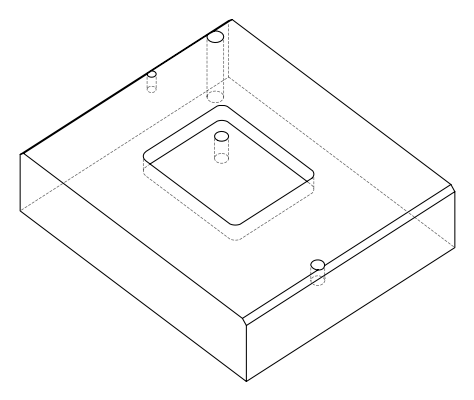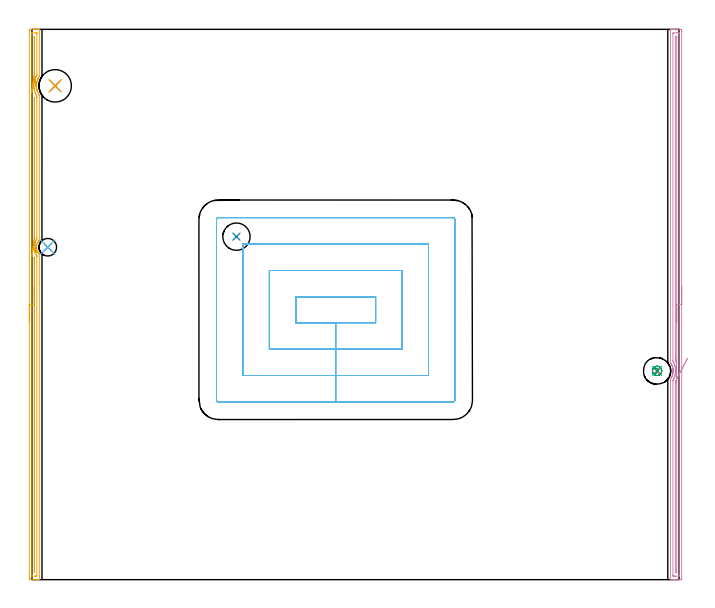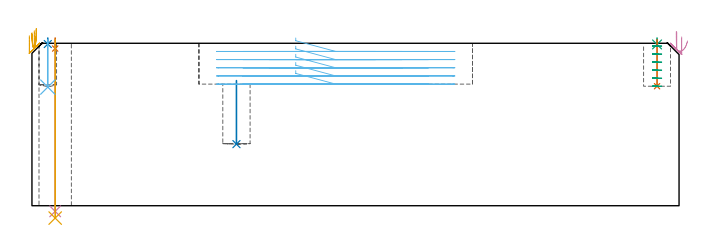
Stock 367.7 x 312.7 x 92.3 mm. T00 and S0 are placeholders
(PLAN: 12 operations, 8 tool changes, 30.5 min)
(1 SPOT_DRILL | STEP1HOLE | NXT0321_9005460120000 | 0.05 min | 182 mm3)
(2 SPOT_DRILL_1 | STEP1POCKET | NXT0321_9005460120000 | 0.03 min | 1 mm3)
(3 SPOT_DRILL_2 | STEP1POCKET_1 | NXT0321_9005460120000 | 0.03 min | 3 mm3)
(4 DRILL_THROUGH_HOLE_INTO_CENTER | STEP1HOLE | NXT0301_065 | 0.39 min | 6244 mm3)
(5 DRILL_TO_ENLARGE_THROUGH_HOLE | STEP1HOLE | UGT0301_253 | 0.41 min | 18083 mm3)
(6 DRILL_BLIND_HOLE_INTO_CENTER | STEP1POCKET | NXT0301_127 | 0.11 min | 1878 mm3)
(7 DRILL_BLIND_HOLE_INTO_CENTER_1 | STEP1POCKET_1 | NXT0301_128 | 0.11 min | 2627 mm3)
(8 INDEXABLE_INSERT_DRILL_BLIND_HOLE_FROM_SOLID | STEP1POCKET_2 | NXT0302_002 | 0.15 min | 10758 mm3)
(9 MILL_ROUGH_BLIND_HOLE_CONTOUR | STEP1POCKET_1 | NXT0201_013 | Spiral | 0.64 min | 1849 mm3)
(10 AREA_MILL | FG_CHAMFER_SURFACE | UGT0205_001 | 7.74 min | 6400 mm3)
(11 AREA_MILL_1 | FG_CHAMFER_SURFACE_1 | UGT0205_001 | 7.73 min | 5066 mm3)
(12 MILL_RECTANGULAR_POCKET | POCKET_RECTANGULAR_STRAIGHT | UGT0201_136 | Follow Part, ap 5, ae 75% | 13.07 min | 442842 mm3)
(TOOL NXT0321_9005460120000 | NC Spot Drill, 142deg, 12mm, Carbide, Uncoated | D12 PA142 FL30 Z2)
(TOOL NXT0301_065 | Carbide Drill 9.4mm [860.1-0940-075A1-MM 2214] | D9.4 PA140 FL98 Z2)
(TOOL UGT0301_253 | Twist Drill 18.4 mm | D18.4 PA118 FL135 Z2)
(TOOL NXT0301_127 | Carbide Drill 10mm [861.1-1000-030A1-GP GC34] | D10 PA150 FL31.2 Z2)
(TOOL NXT0301_128 | Carbide Drill 12mm [861.1-1200-036A1-GP GC34] | D12 PA150 FL37.4 Z2)
(TOOL NXT0302_002 | Index. Insert Drill 15.5mm [880-D1550L20-05] | D15.5 PA176 FL78 Z2)
(TOOL NXT0201_013 | ENDMILL 10mm | D10 FL30 Z4)
(TOOL UGT0205_001 | Chamfer Mill 20 x 3 x 45 deg. | D20 FL50 Z2)
(TOOL UGT0201_136 | Carbide End Mill 20.0 | D20 FL30 Z4)
(OP 1 SPOT_DRILL)
G17 G21 G94 G90
T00 M6
G54
G17 G0 G90 X13.2 Y280.6 S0 M3
G43 Z102.3 H0
G94 G81 G98 Z89.3 F250. R95.3
G80
M5
M2
(OP 2 SPOT_DRILL_1)
G17 G21 G94 G90
T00 M6
G54
G17 G0 G90 X9. Y188.9 S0 M3
G43 Z102.3 H0
G94 G81 G98 Z91.87 F250. R95.3
G80
M5
M2
(OP 3 SPOT_DRILL_2)
G17 G21 G94 G90
T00 M6
G54
G17 G0 G90 X355.2 Y118.6 S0 M3
G43 Z102.3 H0
G94 G81 G98 Z91.641 F250. R95.3
G80
M5
M2
(OP 4 DRILL_THROUGH_HOLE_INTO_CENTER)
G17 G21 G94 G90
T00 M6
G54
G17 G0 G90 X13.2 Y280.6 S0 M3
G43 Z102.3 H1
G94 G73 G98 Z-3.211 F250. Q8.683 R94.3
G80
M5
M2
(OP 5 DRILL_TO_ENLARGE_THROUGH_HOLE)
G17 G21 G94 G90
T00 M6
G54
G17 G0 G90 X13.2 Y280.6 S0 M3
G43 Z102.3 H0
G94 G73 G98 Z-7.028 F250. Q16.555 R94.3
G80
M5
M2
(OP 6 DRILL_BLIND_HOLE_INTO_CENTER)
G17 G21 G94 G90
T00 M6
G54
G17 G0 G90 X9. Y188.9 S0 M3
G43 Z102.3 H1
G94 G81 G98 Z67.4 F250. R94.3
G80
M5
M2
(OP 7 DRILL_BLIND_HOLE_INTO_CENTER_1)
G17 G21 G94 G90
T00 M6
G54
G17 G0 G90 X355.2 Y118.6 S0 M3
G43 Z102.3 H1
G94 G81 G98 Z67.9 F250. R94.3
G80
M5
M2
(OP 8 INDEXABLE_INSERT_DRILL_BLIND_HOLE_FROM_SOLID)
G17 G21 G94 G90
T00 M6
G54
G17 G0 G90 X116.2 Y194.9 S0 M3
G43 Z102.3 H1
G94 G81 G98 Z35. F250. R71.1
G80
M5
M2
(OP 9 MILL_ROUGH_BLIND_HOLE_CONTOUR)
G17 G21 G94 G90
T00 M6
G54
G17 G0 G90 X355.2 Y118.6 S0 M3
G43 Z102.3 H0
Z90.733
G94 G3 X355.65 Y119.095 R0.452 F250.
X355.075 Y119.919 R1.02
X353.245 Y119.749 R1.79
X352.597 Y118.103 R1.655
X355.697 Y115.997 R2.65
X352.597 Y118.103 R-2.65
X354.147 Y117.05 R1.325
X355.2 Y118.6 R1.325
G0 Z86.167
G3 X355.65 Y119.095 R0.452
X355.075 Y119.919 R1.02
X353.245 Y119.749 R1.79
X352.597 Y118.103 R1.655
X355.697 Y115.997 R2.65
X352.597 Y118.103 R-2.65
X354.147 Y117.05 R1.325
X355.2 Y118.6 R1.325
G0 Z81.6
G3 X355.65 Y119.095 R0.452
X355.075 Y119.919 R1.02
X353.245 Y119.749 R1.79
X352.597 Y118.103 R1.655
X355.697 Y115.997 R2.65
X352.597 Y118.103 R-2.65
X354.147 Y117.05 R1.325
X355.2 Y118.6 R1.325
G0 Z77.033
G3 X355.65 Y119.095 R0.452
X355.075 Y119.919 R1.02
X353.245 Y119.749 R1.79
X352.597 Y118.103 R1.655
X355.697 Y115.997 R2.65
X352.597 Y118.103 R-2.65
X354.147 Y117.05 R1.325
X355.2 Y118.6 R1.325
G0 Z72.467
G3 X355.65 Y119.095 R0.452
X355.075 Y119.919 R1.02
X353.245 Y119.749 R1.79
X352.597 Y118.103 R1.655
X355.697 Y115.997 R2.65
X352.597 Y118.103 R-2.65
X354.147 Y117.05 R1.325
X355.2 Y118.6 R1.325
G0 Z67.9
G3 X355.65 Y119.095 R0.452
X355.075 Y119.919 R1.02
X353.245 Y119.749 R1.79
X352.597 Y118.103 R1.655
X355.697 Y115.997 R2.65
X352.597 Y118.103 R-2.65
X354.147 Y117.05 R1.325
X355.2 Y118.6 R1.325
G0 Z102.3
M5
M2
(OP 10 AREA_MILL)
G17 G21 G94 G90
T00 M6
G54
G17 G0 G90 X369.2 Y166.35 S1061 M3
G43 Z102.3 H0
Z95.9
G94 G1 Y166.312 Z95.028 F250.
Y166.198 Z94.163
Y166.009 Z93.312
Y165.747 Z92.48
Y165.413 Z91.674
Y165.01 Z90.9
Y164.542 Z90.164
Y164.01 Z89.472
Y163.421 Z88.829
Y162.778 Z88.24
Y162.086 Z87.708
Y161.35 Z87.24
Y160.576 Z86.837
Y159.77 Z86.503
Y158.938 Z86.241
Y158.087 Z86.052
Y157.222 Z85.938
Y156.35 Z85.9
Y0.958
X369.199 Y0.606 Z85.901
X369.194 Y0.072 Z85.903
X369.191 Y0.008 Z85.905
X368.663 Y0. Z86.433
X366. Z89.094
X365.431 Z89.666
X365.112 Z89.984
X364.543 Z90.553
X364.225 Z90.87
X363.588 Z91.511
X363.185 Z91.914
X362.833 Z92.257
X362.803 Y0.009 Z92.288
X362.8 Y0.16 Z92.3
Y113.956
X362.806 Y113.979 Z92.293
X362.813 Y114.001 Z92.286
X362.965 Y114.22 Z92.135
X363.031 Y114.315 Z92.069
X363.304 Y114.758 Z91.796
X363.554 Y115.21 Z91.545
X363.595 Y115.294 Z91.503
X363.618 Y115.341 Z91.481
X363.779 Y115.72 Z91.321
X363.804 Y115.787 Z91.296
X363.922 Y116.104 Z91.175
X363.947 Y116.187 Z91.149
X364.003 Y116.364 Z91.095
X364.04 Y116.485 Z91.058
X364.059 Y116.549 Z91.037
X364.079 Y116.633 Z91.015
X364.147 Y116.898 Z90.951
X364.172 Y116.998 Z90.926
X364.254 Y117.445 Z90.844
X364.258 Y117.481 Z90.839
X364.263 Y117.526 Z90.832
X364.31 Y117.893 Z90.79
X364.323 Y118.118 Z90.775
X364.324 Y118.149 Z90.772
X364.336 Y118.343 Z90.758
X364.338 Y118.787 Z90.757
X364.33 Y118.922 Z90.764
X364.329 Y118.951 Z90.766
X364.313 Y119.235 Z90.781
X364.304 Y119.311 Z90.789
X364.28 Y119.536 Z90.816
X364.263 Y119.681 Z90.832
X364.249 Y119.757 Z90.844
X364.234 Y119.86 Z90.864
X364.225 Y119.912 Z90.874
X364.206 Y120.018 Z90.891
X364.185 Y120.13 Z90.909
X364.167 Y120.203 Z90.925
X364.117 Y120.421 Z90.978
X364.08 Y120.576 Z91.014
X364.058 Y120.649 Z91.036
X364.035 Y120.729 Z91.062
X364.003 Y120.836 Z91.096
X363.946 Y121.025 Z91.154
X363.782 Y121.47 Z91.315
X363.618 Y121.857 Z91.481
X363.551 Y121.988 Z91.545
X363.489 Y122.113 Z91.608
X363.371 Y122.333 Z91.728
X363.354 Y122.365 Z91.745
X363.079 Y122.812 Z92.021
X363.033 Y122.881 Z92.067
X362.932 Y123.031 Z92.166
X362.837 Y123.165 Z92.259
X362.804 Y123.221 Z92.289
X362.8 Y123.327 Z92.3
Y312.54
X362.802 Y312.691 Z92.288
X362.833 Y312.7 Z92.257
X363.185 Z91.914
X363.588 Z91.511
X364.225 Z90.87
X365.431 Z89.666
X365.997 Z89.097
X368.378 Z86.718
X368.663 Y312.698 Z86.433
X369.191 Y312.692 Z85.905
X369.194 Y312.628 Z85.903
X369.199 Y312.094 Z85.901
X369.2 Y311.553 Z85.9
Y156.35
X367.786 Z87.314
Y2.381
X367.775 Y2.01 Z87.325
X367.274 Y2.002 Z87.826
X365.502 Y2. Z89.598
X365.112 Y2.001 Z89.988
X364.611 Y2.003 Z90.489
X364.225 Y2.01 Z90.875
X364.215 Y2.391 Z90.885
X364.214 Y2.402 Z90.886
X364.215 Y113.063 Z90.885
Y113.073
X364.225 Y113.193 Z90.875
X364.497 Y113.682 Z90.603
X364.648 Y113.956 Z90.452
X364.803 Y114.267 Z90.297
X365.052 Y114.848 Z90.048
X365.062 Y114.873 Z90.038
X365.069 Y114.892 Z90.031
X365.112 Y115.011 Z89.988
X365.291 Y115.561 Z89.809
X365.347 Y115.741 Z89.753
X365.482 Y116.262 Z89.619
X365.56 Y116.633 Z89.54
X365.599 Y116.835 Z89.501
X365.628 Y117.007 Z89.472
X365.693 Y117.526 Z89.407
X365.72 Y117.771 Z89.38
X365.723 Y117.805 Z89.377
X365.746 Y118.418 Z89.354
X365.747 Y118.672 Z89.353
X365.724 Y119.311 Z89.376
X365.716 Y119.454 Z89.384
X365.7 Y119.612 Z89.4
X365.624 Y120.203 Z89.476
X365.544 Y120.661 Z89.556
X365.444 Y121.096 Z89.656
X365.361 Y121.41 Z89.739
X365.222 Y121.878 Z89.878
X365.184 Y121.988 Z89.916
X365.112 Y122.18 Z89.988
X364.825 Y122.881 Z90.275
X364.542 Y123.454 Z90.558
X364.361 Y123.773 Z90.739
X364.225 Y124.012 Z90.875
X364.214 Y124.676 Z90.886
Y310.319
X364.225 Y310.69 Z90.875
X364.726 Y310.698 Z90.374
X366.499 Y310.7 Z88.601
X366.888 Y310.699 Z88.212
X367.389 Y310.697 Z87.711
X367.775 Y310.69 Z87.325
X367.785 Y310.309 Z87.315
X367.786 Y310.298 Z87.314
Y156.35
X366.372 Z88.728
X366.371 Y123.545 Z88.729
X366.369 Y123.402 Z88.731
X366.365 Y123.173 Z88.735
X366.246 Y123.435 Z88.854
X366.172 Y123.6 Z88.928
X366.098 Y123.773 Z89.002
X366. Y123.996 Z89.1
X365.679 Y124.666 Z89.421
X365.635 Y124.762 Z89.465
X365.633 Y124.853 Z89.467
X365.63 Y125.038 Z89.47
X365.629 Y125.558 Z89.471
X365.628 Y125.932 Z89.472
X365.629 Y308.617 Z89.471
X365.63 Y308.664 Z89.47
X365.632 Y308.685 Z89.468
X365.634 Y308.689 Z89.466
X365.65 Y308.692 Z89.45
X365.826 Y308.699 Z89.274
X366. Z89.1
X366.175 Y308.696 Z88.925
X366.292 Y308.69 Z88.808
X366.365 Y308.684 Z88.735
X366.367 Y308.648 Z88.733
X366.369 Y308.524 Z88.731
X366.371 Y308.151 Z88.729
X366.372 Y156.35 Z88.728
Y155.478 Z88.766
Y154.614 Z88.88
Y153.762 Z89.069
Y152.93 Z89.331
Y152.124 Z89.665
Y151.35 Z90.068
Y150.614 Z90.537
Y149.922 Z91.068
Y149.279 Z91.657
Y148.69 Z92.301
Y148.159 Z92.993
Y147.69 Z93.728
Y147.287 Z94.502
Y146.953 Z95.308
Y146.691 Z96.14
Y146.502 Z96.992
Y146.388 Z97.857
Y146.35 Z98.728
G0 X366.136 Y123.803 Z98.967
G1 Y123.785 Z98.095
X366.138 Y123.692 Z97.227
X366.142 Y123.523 Z96.372
X366.148 Y123.28 Z95.534
X366.155 Y122.965 Z94.72
X366.164 Y122.581 Z93.937
X366.175 Y122.13 Z93.19
X366.187 Y121.615 Z92.486
X366.2 Y121.041 Z91.829
X366.215 Y120.412 Z91.225
X366.231 Y119.733 Z90.678
X366.248 Y119.008 Z90.192
X366.266 Y118.244 Z89.771
X366.285 Y117.447 Z89.418
X366.304 Y116.621 Z89.137
X366.324 Y115.774 Z88.928
X366.344 Y114.913 Z88.794
X366.365 Y114.043 Z88.735
X366.371 Y113.582 Z88.729
Y4.083
X366.37 Y4.036 Z88.73
X366.368 Y4.015 Z88.732
X366.366 Y4.011 Z88.734
X366.35 Y4.008 Z88.75
X366.174 Y4.001 Z88.926
X366. Z89.1
X365.825 Y4.004 Z89.275
X365.708 Y4.01 Z89.392
X365.635 Y4.016 Z89.465
X365.633 Y4.053 Z89.467
X365.631 Y4.176 Z89.469
X365.629 Y4.549 Z89.471
Y111.651
X365.631 Y112.171 Z89.469
X365.633 Y112.357 Z89.467
X365.635 Y112.448 Z89.465
X365.661 Y112.511 Z89.439
X365.941 Y113.063 Z89.159
X365.96 Y113.103 Z89.14
X366. Y113.189 Z89.1
X366.226 Y113.729 Z88.874
X366.321 Y113.956 Z88.779
X366.335 Y113.987 Z88.765
X366.365 Y114.043 Z88.735
X366.737 Y114.758 Z88.405
X367.122 Y115.497 Z88.145
X367.516 Y116.253 Z87.959
X367.916 Y117.021 Z87.849
X368.318 Y117.794 Z87.814
X368.721 Y118.567 Z87.855
X369.12 Y119.333 Z87.972
X369.513 Y120.088 Z88.164
X369.897 Y120.825 Z88.429
X370.269 Y121.539 Z88.766
X370.626 Y122.224 Z89.172
X370.965 Y122.875 Z89.643
X371.283 Y123.487 Z90.177
X371.58 Y124.056 Z90.768
X371.851 Y124.577 Z91.414
X372.095 Y125.045 Z92.108
X372.31 Y125.459 Z92.845
X372.495 Y125.814 Z93.62
G0 Z102.3
M5
M2
(OP 11 AREA_MILL_1)
G17 G21 G94 G90
T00 M6
G54
G17 G0 G90 X-1.5 Y146.35 S1061 M3
G43 Z102.3 H0
Z96.6
G94 G1 Y146.388 Z95.728 F250.
Y146.502 Z94.864
Y146.691 Z94.012
Y146.953 Z93.18
Y147.287 Z92.374
Y147.69 Z91.6
Y148.159 Z90.864
Y148.69 Z90.172
Y149.279 Z89.529
Y149.922 Z88.94
Y150.614 Z88.408
Y151.35 Z87.94
Y152.124 Z87.537
Y152.93 Z87.203
Y153.762 Z86.941
Y154.614 Z86.752
Y155.478 Z86.638
Y156.35 Z86.6
Y311.818
X-1.498 Y312.094 Z86.602
X-1.491 Y312.693 Z86.605
X-1.486 Y312.696 Z86.61
X-0.883 Y312.7 Z87.213
X0.903 Z88.998
X1.476 Z89.573
X1.797 Z89.893
X2.37 Z90.466
X2.69 Z90.785
X3.331 Z91.43
X3.758 Z91.857
X4.142 Y312.693 Z92.233
X4.197 Y312.69 Z92.288
X4.2 Y312.54 Z92.3
Y286.211
X4.195 Y285.932 Z92.287
X4.185 Y285.905 Z92.282
X4.179 Y285.894 Z92.275
X3.936 Y285.522 Z92.033
X3.813 Y285.318 Z91.909
X3.703 Y285.137 Z91.801
X3.481 Y284.718 Z91.58
X3.34 Y284.426 Z91.435
X3.295 Y284.336 Z91.392
X3.285 Y284.314 Z91.383
X3.255 Y284.243 Z91.354
X3.082 Y283.798 Z91.182
X2.928 Y283.348 Z91.028
X2.913 Y283.296 Z91.012
X2.856 Y283.087 Z90.95
X2.804 Y282.903 Z90.898
X2.788 Y282.837 Z90.883
X2.744 Y282.641 Z90.836
X2.697 Y282.454 Z90.796
X2.69 Y282.418 Z90.79
X2.667 Y282.283 Z90.763
X2.653 Y282.195 Z90.745
X2.618 Y282.008 Z90.713
X2.558 Y281.56 Z90.657
X2.52 Y281.113 Z90.616
X2.511 Y280.889 Z90.603
Y280.856 Z90.602
X2.505 Y280.736 Z90.601
X2.504 Y280.666 Z90.599
Y280.658
X2.511 Y280.426 Z90.603
X2.513 Y280.345 Z90.606
X2.515 Y280.3 Z90.607
X2.516 Y280.218 Z90.61
X2.522 Y280.108 Z90.618
X2.532 Y279.963 Z90.627
X2.539 Y279.832 Z90.639
X2.543 Y279.771 Z90.643
X2.595 Y279.323 Z90.695
X2.669 Y278.877 Z90.768
X2.69 Y278.784 Z90.788
X2.728 Y278.624 Z90.82
X2.755 Y278.494 Z90.85
X2.769 Y278.428 Z90.864
X2.837 Y278.178 Z90.931
X2.874 Y278.033 Z90.973
X2.888 Y277.982 Z90.987
X2.913 Y277.905 Z91.012
X2.972 Y277.732 Z91.067
X3.036 Y277.533 Z91.134
X3.101 Y277.356 Z91.201
X3.202 Y277.088 Z91.301
X3.295 Y276.865 Z91.392
X3.457 Y276.527 Z91.554
X3.63 Y276.194 Z91.728
X3.897 Y275.742 Z91.995
X4.053 Y275.501 Z92.151
X4.189 Y275.286 Z92.283
X4.196 Y275.268 Z92.289
X4.2 Y275.056 Z92.3
Y192.943
X4.195 Y192.661 Z92.291
X4.186 Y192.641 Z92.281
X4.038 Y192.497 Z92.138
X4.014 Y192.474 Z92.114
X3.926 Y192.386 Z92.025
X3.881 Y192.337 Z91.98
X3.684 Y192.124 Z91.783
X3.583 Y191.994 Z91.681
X3.483 Y191.866 Z91.581
X3.316 Y191.627 Z91.415
X3.294 Y191.596 Z91.393
X3.266 Y191.547 Z91.365
X3.087 Y191.23 Z91.184
X2.882 Y190.788 Z90.981
X2.722 Y190.335 Z90.821
X2.61 Y189.891 Z90.708
X2.599 Y189.819 Z90.695
X2.552 Y189.54 Z90.651
X2.536 Y189.441 Z90.635
X2.515 Y189.218 Z90.613
Y189.2 Z90.612
X2.513 Y189.091 Z90.605
X2.507 Y189.004 Z90.603
X2.505 Y188.927 Z90.599
X2.502 Y188.876 Z90.601
Y188.873
X2.512 Y188.764 Z90.603
X2.522 Y188.547 Z90.619
X2.555 Y188.269 Z90.654
X2.576 Y188.098 Z90.675
X2.59 Y188.034 Z90.687
X2.637 Y187.799 Z90.737
X2.667 Y187.652 Z90.767
X2.81 Y187.202 Z90.909
X2.861 Y187.074 Z90.961
X2.99 Y186.758 Z91.087
X3.022 Y186.696 Z91.119
X3.133 Y186.476 Z91.233
X3.294 Y186.204 Z91.393
X3.536 Y185.864 Z91.636
X3.846 Y185.503 Z91.944
X4.055 Y185.29 Z92.154
X4.189 Y185.15 Z92.283
X4.196 Y185.139 Z92.289
X4.2 Y184.912 Z92.3
Y0.16
X4.198 Y0.01 Z92.288
X4.142 Y0.007 Z92.233
X3.757 Y0. Z91.857
X3.331 Z91.43
X2.69 Z90.785
X1.476 Z89.573
X0.903 Z88.998
X-1.14 Y0.001 Z86.956
X-1.486 Y0.004 Z86.61
X-1.491 Y0.007 Z86.605
X-1.497 Y0.606 Z86.603
X-1.5 Y1.223 Z86.6
Y156.35
X-0.086 Z88.014
X-0.085 Y310.404 Z88.015
X-0.083 Y310.5 Z88.017
X-0.079 Y310.683 Z88.021
X0.01 Y310.69 Z88.11
X0.514 Y310.698 Z88.614
X2.299 Y310.7 Z90.399
X2.69 Y310.696 Z90.79
X2.745 Y310.694 Z90.845
X2.774 Y310.691 Z90.874
X2.779 Y310.595 Z90.879
X2.784 Y310.404 Z90.884
X2.785 Y310.309 Z90.885
Y287.008
X2.783 Y286.912 Z90.883
X2.779 Y286.724 Z90.879
X2.69 Y286.55 Z90.79
X2.571 Y286.33 Z90.671
X2.508 Y286.211 Z90.608
X2.269 Y285.739 Z90.369
X2.068 Y285.318 Z90.168
X2.019 Y285.207 Z90.119
X1.987 Y285.128 Z90.087
X1.797 Y284.627 Z89.897
X1.745 Y284.478 Z89.845
X1.728 Y284.426 Z89.828
X1.537 Y283.793 Z89.637
X1.466 Y283.533 Z89.566
X1.36 Y283.077 Z89.46
X1.276 Y282.641 Z89.376
X1.246 Y282.47 Z89.346
X1.224 Y282.32 Z89.324
X1.156 Y281.748 Z89.256
X1.136 Y281.516 Z89.236
X1.098 Y280.856 Z89.198
X1.094 Y280.665 Z89.194
X1.117 Y279.963 Z89.217
X1.132 Y279.735 Z89.232
X1.197 Y279.071 Z89.297
X1.216 Y278.915 Z89.316
X1.245 Y278.729 Z89.345
X1.349 Y278.178 Z89.449
X1.484 Y277.598 Z89.584
X1.569 Y277.286 Z89.669
X1.797 Y276.575 Z89.897
X1.862 Y276.393 Z89.962
X1.902 Y276.288 Z90.002
X2.104 Y275.802 Z90.204
X2.248 Y275.501 Z90.348
X2.395 Y275.207 Z90.495
X2.69 Y274.666 Z90.79
X2.763 Y274.535 Z90.863
X2.779 Y274.313 Z90.879
X2.782 Y274.114 Z90.882
X2.785 Y273.716 Z90.885
X2.786 Y194.09 Z90.886
X2.784 Y193.899 Z90.884
X2.782 Y193.771 Z90.882
X2.779 Y193.674 Z90.879
X2.765 Y193.655 Z90.865
X2.69 Y193.551 Z90.79
X2.62 Y193.459 Z90.72
X2.569 Y193.389 Z90.669
X2.252 Y192.934 Z90.352
X2. Y192.497 Z90.1
X1.797 Y192.081 Z89.897
X1.65 Y191.751 Z89.75
X1.597 Y191.604 Z89.697
X1.419 Y191.089 Z89.519
X1.322 Y190.712 Z89.422
X1.243 Y190.372 Z89.343
X1.154 Y189.819 Z89.254
X1.13 Y189.593 Z89.23
X1.094 Y188.927 Z89.194
X1.097 Y188.733 Z89.197
X1.118 Y188.378 Z89.218
X1.152 Y188.034 Z89.252
X1.167 Y187.902 Z89.267
X1.191 Y187.747 Z89.291
X1.306 Y187.142 Z89.406
X1.358 Y186.921 Z89.458
X1.459 Y186.586 Z89.559
X1.574 Y186.249 Z89.674
X1.797 Y185.699 Z89.897
X1.969 Y185.357 Z90.069
X2.184 Y184.97 Z90.284
X2.535 Y184.464 Z90.635
X2.69 Y184.258 Z90.79
X2.767 Y184.155 Z90.867
X2.779 Y183.859 Z90.879
X2.784 Y183.667 Z90.884
X2.785 Y183.572 Z90.885
Y2.296
X2.783 Y2.2 Z90.883
X2.779 Y2.018 Z90.879
X2.69 Y2.01 Z90.79
X2.186 Y2.002 Z90.286
X0.401 Y2. Z88.501
X0.01 Y2.004 Z88.11
X-0.045 Y2.006 Z88.055
X-0.074 Y2.009 Z88.026
X-0.079 Y2.105 Z88.021
X-0.084 Y2.296 Z88.016
X-0.085 Y2.391 Z88.015
X-0.086 Y156.35 Z88.014
X1.328 Z89.428
X1.329 Y182.722 Z89.429
X1.335 Y183.141 Z89.435
X1.35 Y183.255 Z89.45
X1.365 Y183.146 Z89.465
X1.368 Y183.107 Z89.468
X1.371 Y182.679 Z89.471
Y182.255
Y4.601
X1.366 Y4.176 Z89.466
X1.365 Y4.135 Z89.465
X1.351 Y4.05 Z89.451
X1.336 Y4.176 Z89.436
X1.333 Y4.22 Z89.433
X1.329 Y4.643 Z89.429
X1.328 Y156.35 Z89.428
Y157.222 Z89.467
Y158.087 Z89.58
Y158.938 Z89.769
Y159.77 Z90.032
Y160.576 Z90.365
Y161.35 Z90.768
Y162.086 Z91.237
Y162.778 Z91.768
Y163.421 Z92.357
Y164.01 Z93.001
Y164.542 Z93.693
Y165.01 Z94.428
Y165.413 Z95.202
Y165.747 Z96.008
Y166.009 Z96.84
Y166.198 Z97.692
Y166.312 Z98.557
Y166.35 Z99.428
G0 X2.349 Y185.816 Z100.514
G1 X2.356 Y185.756 Z99.643
X2.355 Y185.772 Z98.771
X2.344 Y185.863 Z97.903
X2.325 Y186.028 Z97.047
X2.298 Y186.268 Z96.209
X2.262 Y186.579 Z95.394
X2.219 Y186.959 Z94.61
X2.168 Y187.406 Z93.863
X2.11 Y187.916 Z93.157
X2.045 Y188.485 Z92.499
X1.973 Y189.108 Z91.894
X1.897 Y189.782 Z91.345
X1.814 Y190.501 Z90.857
X1.728 Y191.259 Z90.435
X1.637 Y192.051 Z90.08
X1.544 Y192.871 Z89.797
X1.448 Y193.712 Z89.586
X1.35 Y194.568 Z89.45
X1.334 Y194.708 Z89.434
X1.331 Y194.747 Z89.431
X1.329 Y195.174 Z89.429
X1.328 Y195.218 Z89.428
Y272.866
X1.33 Y273.29 Z89.43
X1.334 Y273.716 Z89.434
X1.335 Y273.756 Z89.435
X1.349 Y273.803 Z89.449
X1.364 Y273.716 Z89.464
X1.371 Y273.291 Z89.471
Y273.248
Y195.174
X1.369 Y194.75 Z89.469
X1.367 Y194.712 Z89.467
X1.35 Y194.568 Z89.45
X1.25 Y193.704 Z89.389
X1.15 Y192.837 Z89.403
X1.051 Y191.975 Z89.494
X0.953 Y191.124 Z89.66
X0.857 Y190.291 Z89.9
X0.763 Y189.482 Z90.212
X0.674 Y188.703 Z90.594
X0.588 Y187.96 Z91.043
X0.507 Y187.258 Z91.555
X0.432 Y186.604 Z92.127
X0.362 Y186.001 Z92.754
X0.299 Y185.456 Z93.432
X0.243 Y184.97 Z94.155
X0.195 Y184.55 Z94.917
X0.154 Y184.197 Z95.714
X0.121 Y183.914 Z96.539
X0.097 Y183.704 Z97.385
X0.081 Y183.568 Z98.247
G0 Z102.3
X2.515 Y278.94
Z100.707
G1 X2.526 Y278.861 Z99.838
Y278.858 Z98.966
X2.516 Y278.929 Z98.096
X2.496 Y279.076 Z97.237
X2.466 Y279.296 Z96.393
X2.426 Y279.588 Z95.572
X2.376 Y279.95 Z94.78
X2.317 Y280.378 Z94.022
X2.25 Y280.871 Z93.306
X2.174 Y281.424 Z92.635
X2.09 Y282.032 Z92.015
X2. Y282.692 Z91.452
X1.903 Y283.398 Z90.948
X1.8 Y284.144 Z90.509
X1.693 Y284.926 Z90.137
X1.581 Y285.737 Z89.835
X1.467 Y286.571 Z89.605
X1.35 Y287.421 Z89.45
X1.335 Y287.529 Z89.435
X1.332 Y287.568 Z89.432
X1.329 Y287.996 Z89.429
X1.328 Y288.039 Z89.428
Y307.631
X1.329 Y308.098 Z89.429
X1.333 Y308.524 Z89.433
X1.335 Y308.565 Z89.435
X1.349 Y308.65 Z89.449
X1.364 Y308.524 Z89.464
X1.371 Y308.099 Z89.471
Y308.056
X1.372 Y288.464 Z89.472
X1.371 Y287.996 Z89.471
X1.368 Y287.571 Z89.468
X1.366 Y287.534 Z89.466
X1.35 Y287.421 Z89.45
X1.231 Y286.561 Z89.37
X1.112 Y285.697 Z89.365
X0.993 Y284.835 Z89.437
X0.875 Y283.984 Z89.584
X0.76 Y283.148 Z89.805
X0.647 Y282.334 Z90.1
X0.539 Y281.549 Z90.464
X0.435 Y280.798 Z90.897
X0.337 Y280.088 Z91.393
X0.245 Y279.423 Z91.951
X0.16 Y278.809 Z92.564
X0.083 Y278.25 Z93.23
X0.014 Y277.751 Z93.942
X-0.046 Y277.315 Z94.695
X-0.097 Y276.946 Z95.484
X-0.138 Y276.646 Z96.302
X-0.17 Y276.418 Z97.144
X-0.191 Y276.264 Z98.002
G0 Z102.3
M5
M2
(OP 12 MILL_RECTANGULAR_POCKET)
G17 G21 G94 G90
T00 M6
G54
G17 G0 G90 X149.9 Y151.821 S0 M3
G43 Z102.3 H0
Z95.311
G94 G1 Y146. Z93.751 F250.
X172.6 Z87.669
X195.3 F500.
Y160.7
X149.9
Y146.
X172.6
Y131.
X210.3
Y175.7
X134.9
Y131.
X172.6
Y116.
X225.3
Y190.7
X119.9
Y116.
X172.6
Y101.
X239.3
G3 X240.3 Y102. R1.
G1 Y204.7
G3 X239.3 Y205.7 R1.
G1 X105.9
G3 X104.9 Y204.7 R1.
G1 Y102.
G3 X105.9 Y101. R1.
G1 X172.6
X173.6
G0 X149.9 Y151.821 Z90.669
G1 Y146. Z89.109 F250.
X172.6 Z83.027
X195.3 F500.
Y160.7
X149.9
Y146.
X172.6
Y131.
X210.3
Y175.7
X134.9
Y131.
X172.6
Y116.
X225.3
Y190.7
X119.9
Y116.
X172.6
Y101.
X239.3
G3 X240.3 Y102. R1.
G1 Y204.7
G3 X239.3 Y205.7 R1.
G1 X105.9
G3 X104.9 Y204.7 R1.
G1 Y102.
G3 X105.9 Y101. R1.
G1 X172.6
X173.6
G0 X149.9 Y151.821 Z86.027
G1 Y146. Z84.467 F250.
X172.6 Z78.384
X195.3 F500.
Y160.7
X149.9
Y146.
X172.6
Y131.
X210.3
Y175.7
X134.9
Y131.
X172.6
Y116.
X225.3
Y190.7
X119.9
Y116.
X172.6
Y101.
X239.3
G3 X240.3 Y102. R1.
G1 Y204.7
G3 X239.3 Y205.7 R1.
G1 X105.9
G3 X104.9 Y204.7 R1.
G1 Y102.
G3 X105.9 Y101. R1.
G1 X172.6
X173.6
G0 X149.9 Y151.821 Z81.384
G1 Y146. Z79.825 F250.
X172.6 Z73.742
X195.3 F500.
Y160.7
X149.9
Y146.
X172.6
Y131.
X210.3
Y175.7
X134.9
Y131.
X172.6
Y116.
X225.3
Y190.7
X119.9
Y116.
X172.6
Y101.
X239.3
G3 X240.3 Y102. R1.
G1 Y204.7
G3 X239.3 Y205.7 R1.
G1 X105.9
G3 X104.9 Y204.7 R1.
G1 Y102.
G3 X105.9 Y101. R1.
G1 X172.6
X173.6
G0 X149.9 Y151.821 Z76.742
G1 Y146. Z75.182 F250.
X172.6 Z69.1
X195.3 F500.
Y160.7
X149.9
Y146.
X172.6
Y131.
X210.3
Y175.7
X134.9
Y131.
X172.6
Y116.
X225.3
Y190.7
X119.9
Y116.
X172.6
Y101.
X239.3
G3 X240.3 Y102. R1.
G1 Y204.7
G3 X239.3 Y205.7 R1.
G1 X105.9
G3 X104.9 Y204.7 R1.
G1 Y102.
G3 X105.9 Y101. R1.
G1 X172.6
X173.6
G0 Z102.3
M5
M2
